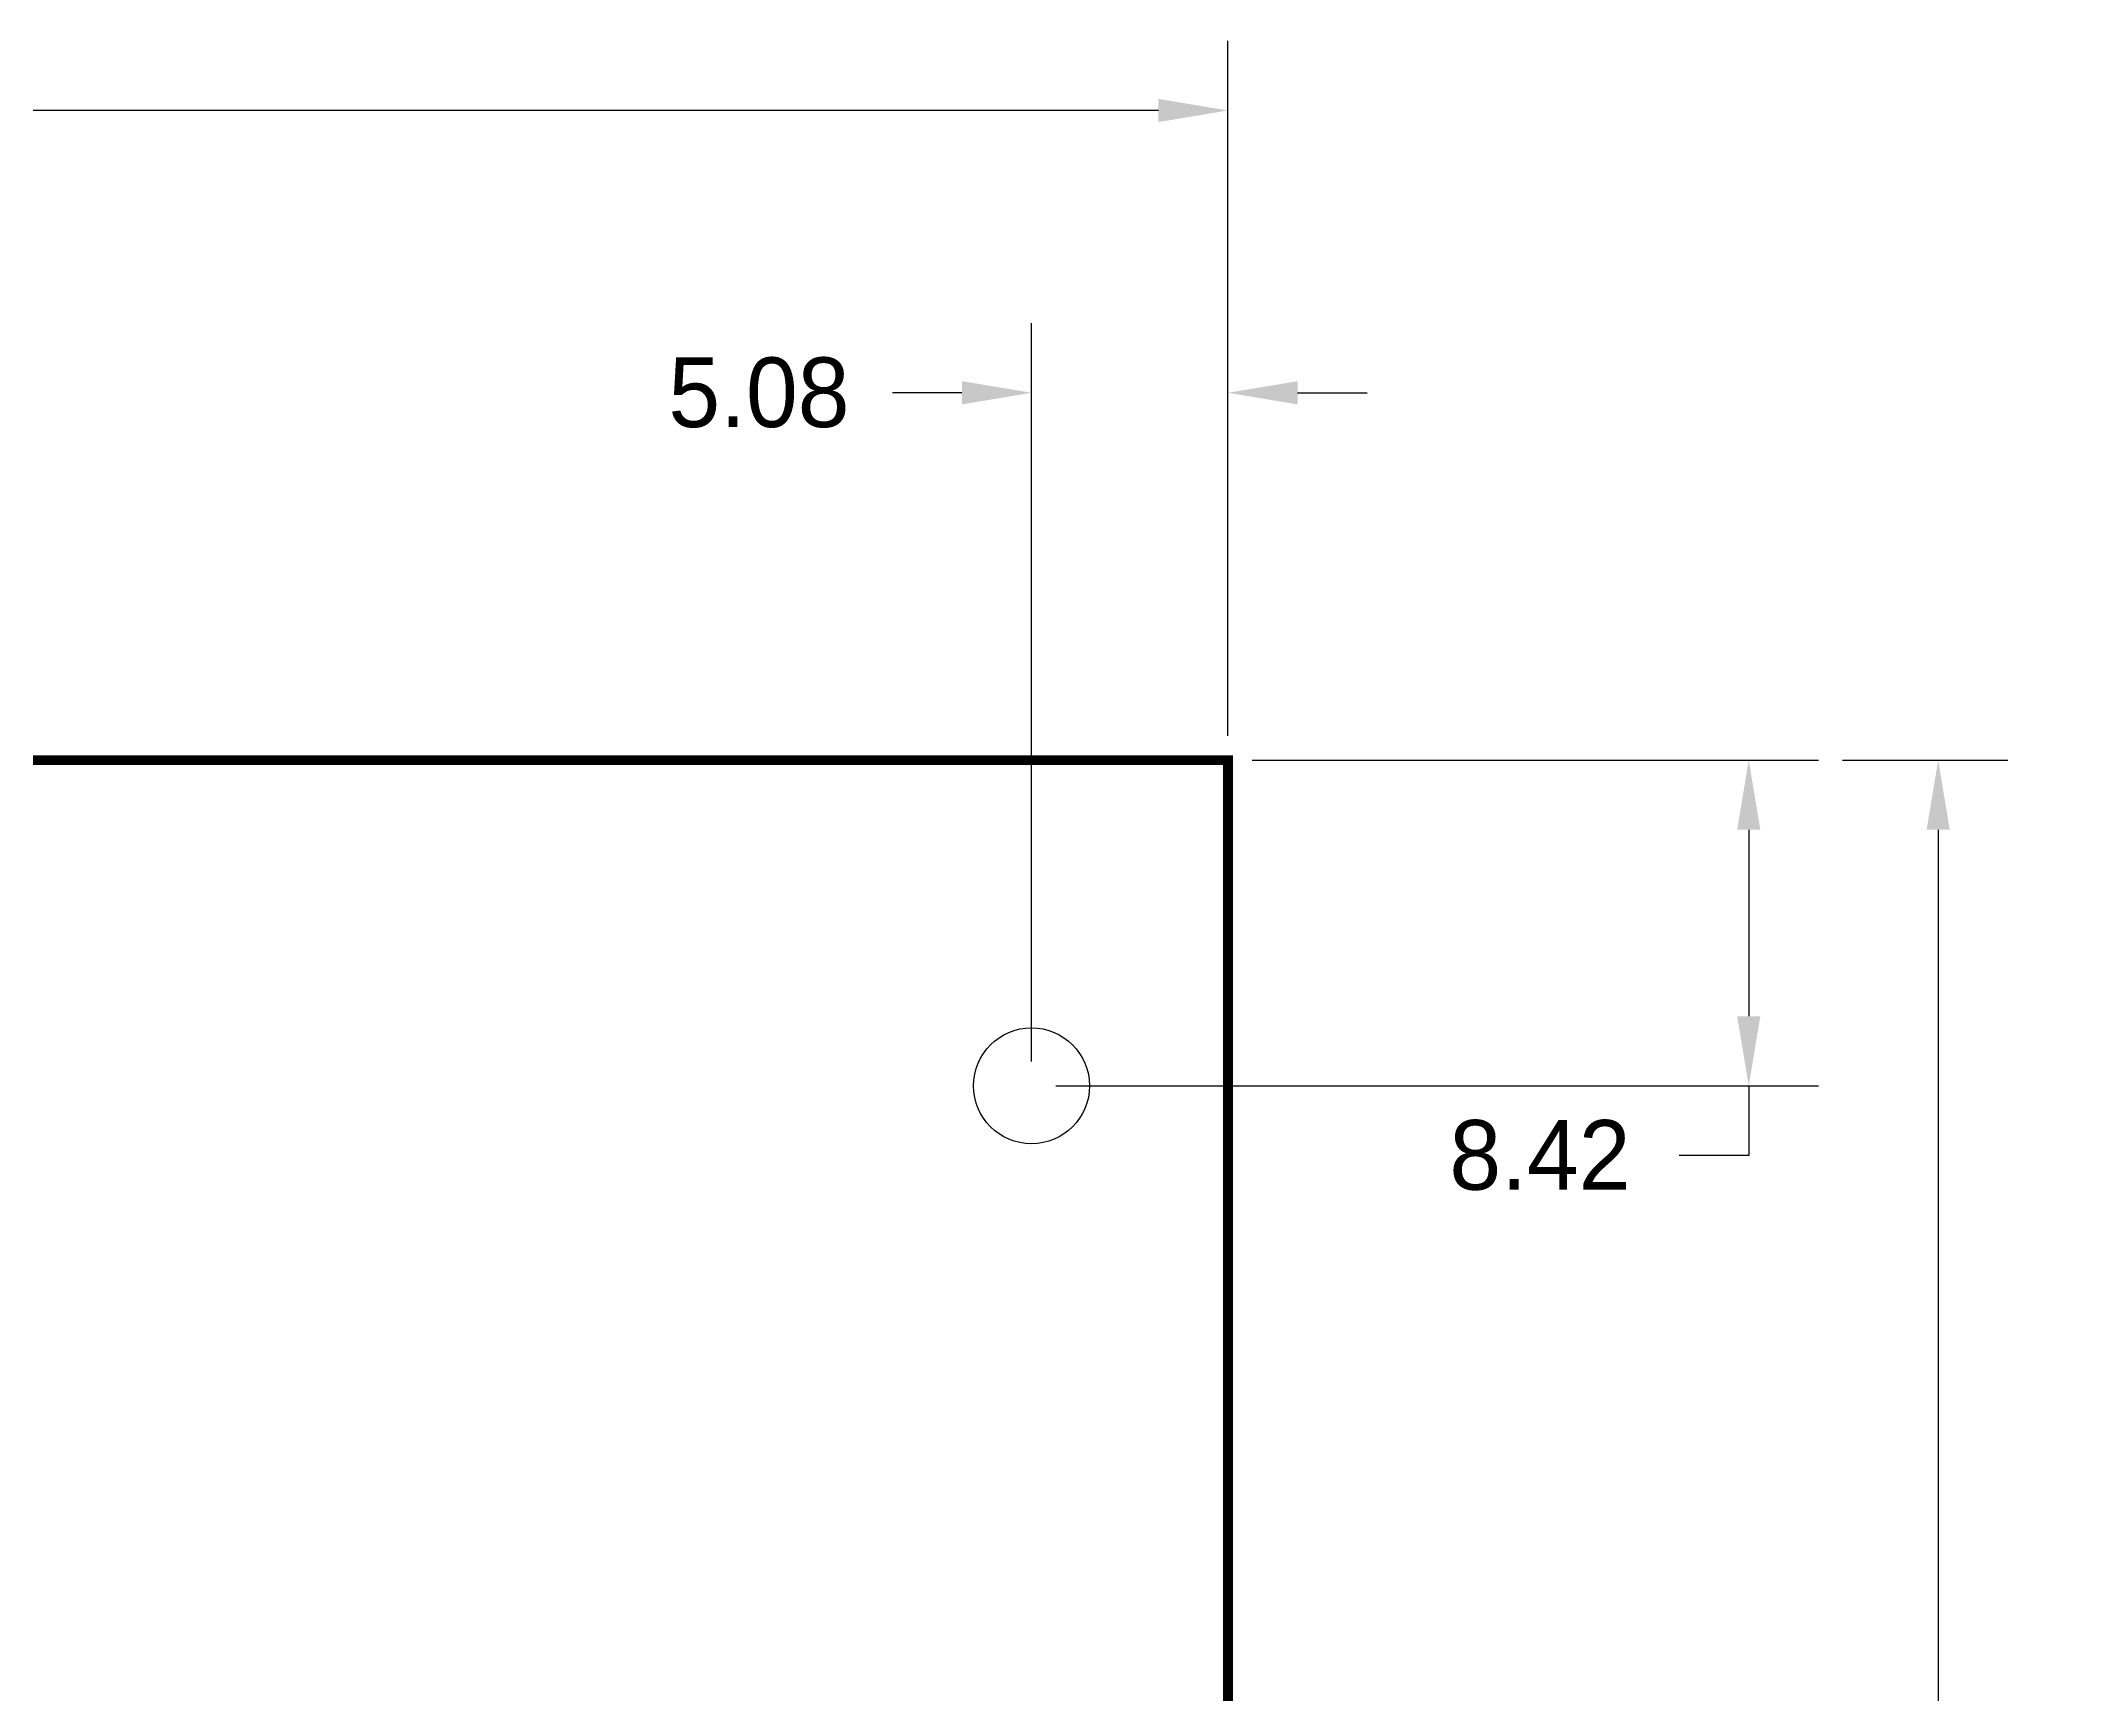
# Model space of a CAD drawing. Extents: x -8 to 204, y -7 to 174.
# Drawn here: x 150.8 to 203.6, y 121.4 to 164.1 of the extents above; entities that cross this region are included whole.
import ezdxf

# ---------------------------------------------------------------- set-up
doc = ezdxf.new("R2010")
doc.units = 0
doc.header["$MEASUREMENT"] = 0
doc.layers.get('0').update_dxf_attribs({"linetype": 'CONTINUOUS'})
doc.layers.get('Defpoints').update_dxf_attribs({"linetype": 'CONTINUOUS'})
doc.layers.add('BOARDOUTLINE', color=7, linetype='CONTINUOUS')
doc.dimstyles.new('Annotative', dxfattribs={"dimtxt": 0.18, "dimasz": 0.18, "dimexe": 0.18, "dimexo": 0.0625, "dimgap": 0.09, "dimtad": 0, "dimtih": 1, "dimtoh": 1, "dimzin": 0, "dimdsep": 46, "dimtxsty": 'Standard', "dimcen": 0.09, "dimadec": 0, "dimazin": 0, "dimtfac": 1, "dimtofl": 0, "dimtmove": 0, "dimatfit": 3, "dimfxl": 1, "dimtolj": 1, "dimtzin": 0, "dimarcsym": 0})

# ---------------------------------------------------------------- blocks, each defined once
blk = doc.blocks.new('ROUND_160')
blk.add_circle((0, 0), 1.5)
blk = doc.blocks.new('*D8')
at = {"color": 0, "linetype": 'Continuous', "lineweight": -2}
for p, q in [((5, 146.125), (5, 164.1)), ((181.53, 146.125), (181.53, 164.1)), ((6.8, 162.3), (94.3, 162.3)), ((179.73, 162.3), (104.5, 162.3))]:
    blk.add_line(p, q, dxfattribs=at)
at = {"color": 0, "linetype": 'Continuous'}
for points in [[(6.8, 162.6), (6.8, 162), (5, 162.3)], [(179.73, 162.6), (179.73, 162), (181.53, 162.3)]]:
    blk.add_solid(points, dxfattribs=at)
at = {"layer": 'Defpoints', "color": 0, "linetype": 'Continuous'}
for p in [(181.53, 162.3), (5, 145.5), (181.53, 145.5)]:
    blk.add_point(p, dxfattribs=at)
at = {"color": 0, "linetype": 'Continuous', "insert": (99.4, 162.3), "char_height": 1.8, "attachment_point": 5}
blk.add_mtext('\\A1;176.53', dxfattribs=at)
blk = doc.blocks.new('*D10')
at = {"color": 0, "linetype": 'Continuous', "lineweight": -2}
for p, q in [((176.45, 137.705), (176.45, 156.8)), ((181.53, 146.125), (181.53, 156.8)), ((174.65, 155), (172.85, 155)), ((183.33, 155), (185.13, 155))]:
    blk.add_line(p, q, dxfattribs=at)
at = {"color": 0, "linetype": 'Continuous'}
for points in [[(174.65, 155.3), (174.65, 154.7), (176.45, 155)], [(183.33, 155.3), (183.33, 154.7), (181.53, 155)]]:
    blk.add_solid(points, dxfattribs=at)
at = {"layer": 'Defpoints', "color": 0, "linetype": 'Continuous'}
for p in [(176.45, 155), (181.53, 145.5), (176.45, 137.08)]:
    blk.add_point(p, dxfattribs=at)
at = {"color": 0, "linetype": 'Continuous', "insert": (169.4, 155), "char_height": 1.8, "attachment_point": 5}
blk.add_mtext('\\A1;5.08', dxfattribs=at)
blk = doc.blocks.new('*D14')
at = {"color": 0, "linetype": 'Continuous', "lineweight": -2}
for p, q in [((182.155, 145.5), (196.8, 145.5)), ((195, 143.7), (195, 138.88)), ((177.075, 137.08), (196.8, 137.08)), ((195, 137.08), (195, 135.28)), ((195, 135.28), (193.2, 135.28))]:
    blk.add_line(p, q, dxfattribs=at)
at = {"color": 0, "linetype": 'Continuous'}
for points in [[(194.7, 143.7), (195.3, 143.7), (195, 145.5)], [(194.7, 138.88), (195.3, 138.88), (195, 137.08)]]:
    blk.add_solid(points, dxfattribs=at)
at = {"layer": 'Defpoints', "color": 0, "linetype": 'Continuous'}
for p in [(181.53, 145.5), (176.45, 137.08), (195, 137.08)]:
    blk.add_point(p, dxfattribs=at)
at = {"color": 0, "linetype": 'Continuous', "insert": (189.6, 135.28), "char_height": 1.8, "attachment_point": 5}
blk.add_mtext('\\A1;8.42', dxfattribs=at)
blk = doc.blocks.new('*D15')
at = {"color": 0, "linetype": 'Continuous', "lineweight": -2}
for p, q in [((197.425, 145.5), (201.7, 145.5)), ((199.9, 143.7), (199.9, 80)), ((199.9, 6.8), (199.9, 76.4)), ((182.155, 5), (201.7, 5))]:
    blk.add_line(p, q, dxfattribs=at)
at = {"color": 0, "linetype": 'Continuous'}
for points in [[(199.6, 143.7), (200.2, 143.7), (199.9, 145.5)], [(199.6, 6.8), (200.2, 6.8), (199.9, 5)]]:
    blk.add_solid(points, dxfattribs=at)
at = {"layer": 'Defpoints', "color": 0, "linetype": 'Continuous'}
for p in [(196.8, 145.5), (181.53, 5), (199.9, 5)]:
    blk.add_point(p, dxfattribs=at)
at = {"color": 0, "linetype": 'Continuous', "insert": (199.9, 78.2), "char_height": 1.8, "attachment_point": 5}
blk.add_mtext('\\A1;140.50', dxfattribs=at)

msp = doc.modelspace()

# ---------------------------------------------------------------- linework, layer by layer
at = {"layer": 'BOARDOUTLINE', "const_width": 0.254}
msp.add_lwpolyline([(5, 5), (181.53, 5), (181.53, 145.5), (67.5, 145.5), (23.5, 145.5), (5, 145.5), (5, 5)], dxfattribs=at)

# ---------------------------------------------------------------- block references
at = {"layer": 'BOARDOUTLINE'}
msp.add_blockref('ROUND_160', (176.45, 137.08), dxfattribs=at)

# ---------------------------------------------------------------- dimensions: what is measured, and where the dimension line sits
at = {"color": 1, "linetype": 'Continuous'}
dim = msp.add_linear_dim(base=(181.53, 162.3), p1=(5, 145.5), p2=(181.53, 145.5), dimstyle='Annotative', dxfattribs=at)
dim.commit()
dim.dimension.update_dxf_attribs({"geometry": '*D8', "text_midpoint": (99.4, 162.3), "dimtype": 160})
dim = msp.add_linear_dim(base=(176.45, 155), p1=(181.53, 145.5), p2=(176.45, 137.08), dimstyle='Annotative', dxfattribs=at)
dim.commit()
dim.dimension.update_dxf_attribs({"geometry": '*D10', "text_midpoint": (169.4, 155)})
dim = msp.add_linear_dim(base=(195, 137.08), p1=(181.53, 145.5), p2=(176.45, 137.08), angle=90, dimstyle='Annotative', dxfattribs=at)
dim.commit()
dim.dimension.update_dxf_attribs({"geometry": '*D14', "text_midpoint": (189.6, 135.28)})
dim = msp.add_linear_dim(base=(199.9, 5), p1=(196.8, 145.5), p2=(181.53, 5), angle=90, dimstyle='Annotative', dxfattribs=at)
dim.commit()
dim.dimension.update_dxf_attribs({"geometry": '*D15', "text_midpoint": (199.9, 78.2), "dimtype": 160})

doc.saveas('drawing.dxf')
